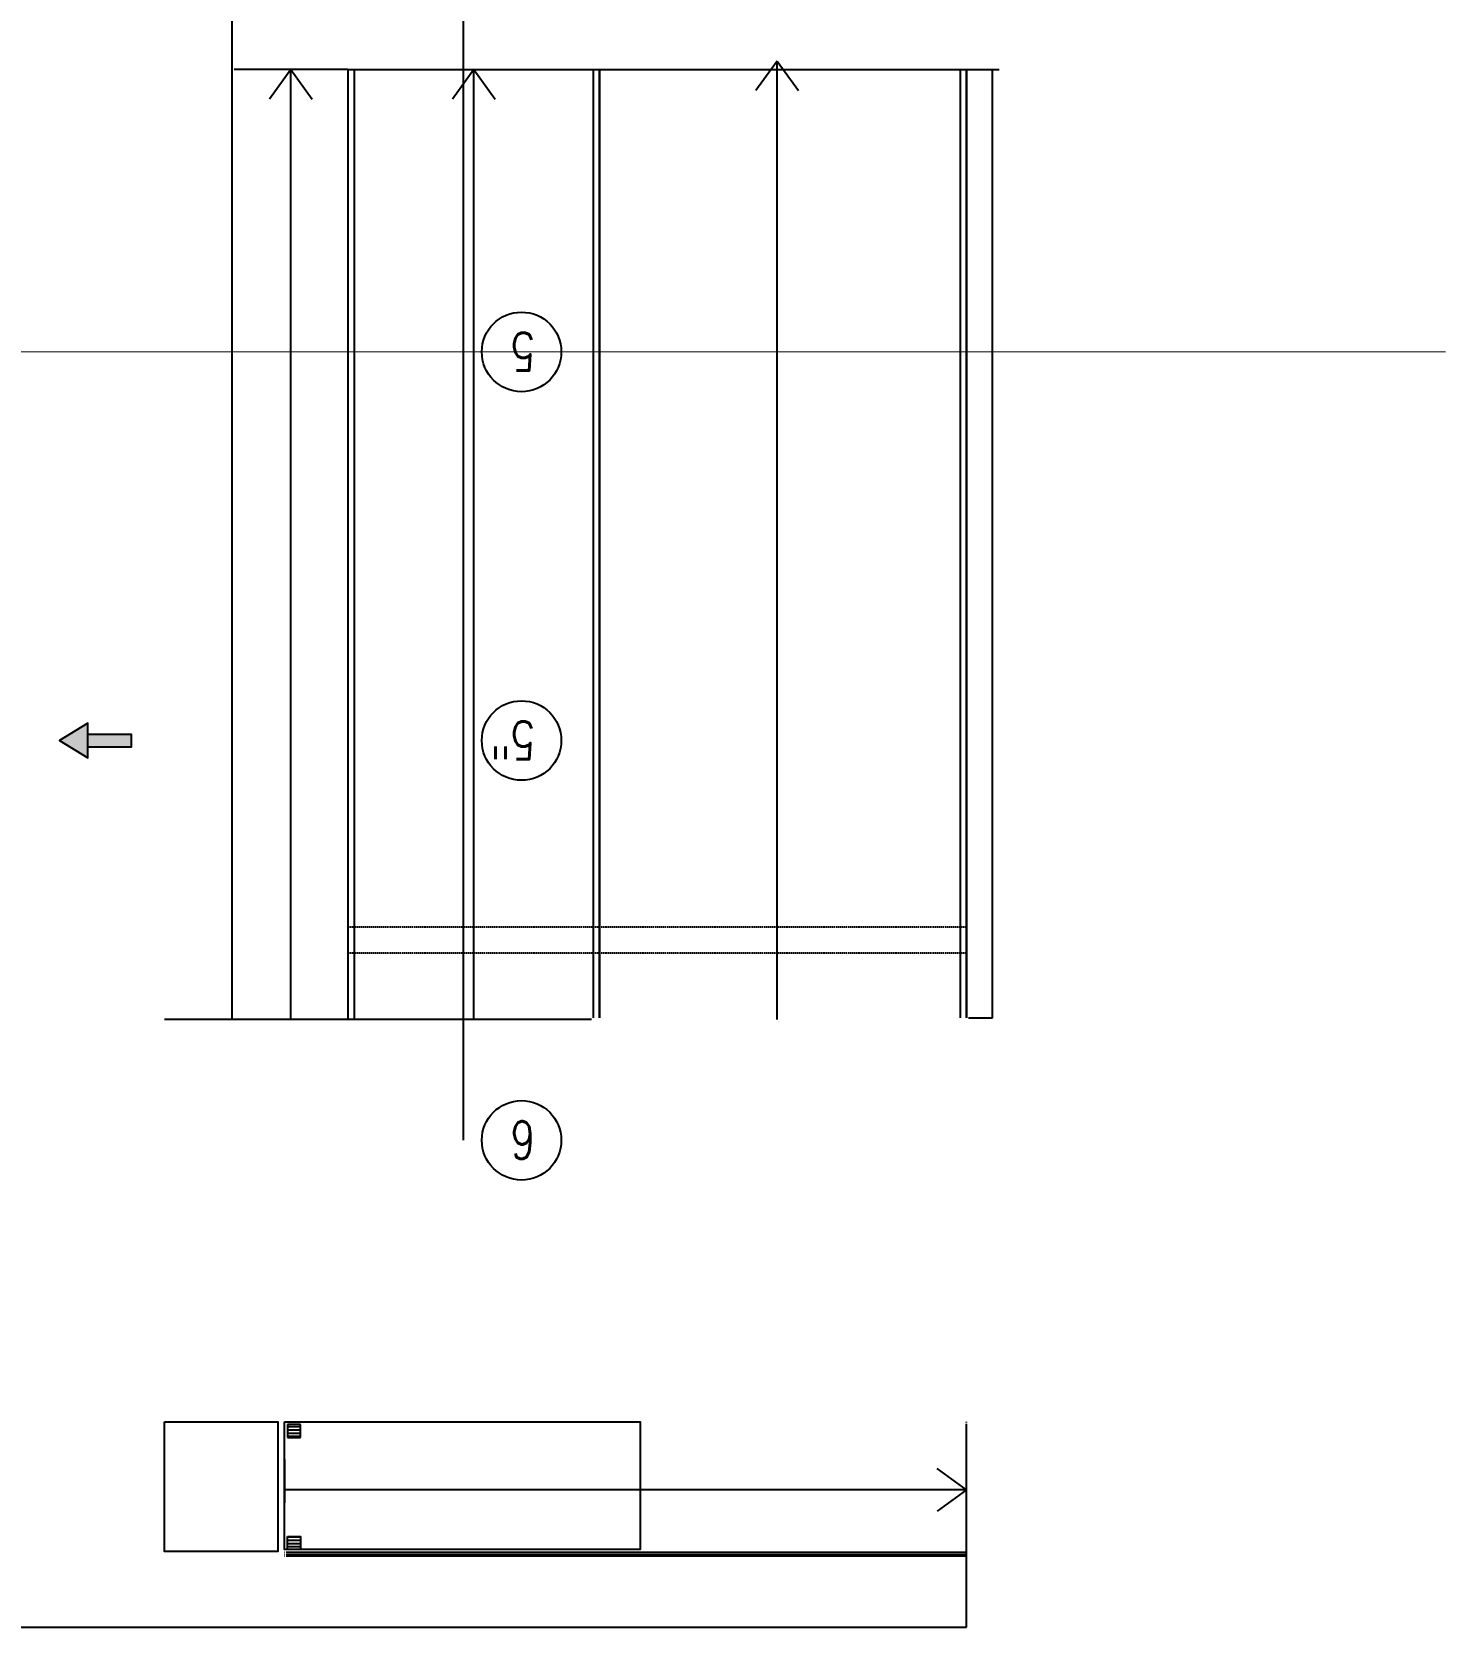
# Model space of a CAD drawing. Header units: millimetres. Extents: x 1478096 to 1808313, y 619971 to 762366.
# Drawn here: x 1644093 to 1676837, y 636296 to 673235 of the extents above; entities that cross this region are included whole.
import ezdxf

# ---------------------------------------------------------------- set-up
doc = ezdxf.new("R2010")
doc.units = ezdxf.units.MM
doc.header["$LTSCALE"] = 10
doc.linetypes.add('CENTERX2', pattern=[4, 2.5, -0.5, 0.5, -0.5])
doc.linetypes.add('HIDDEN2', pattern=[4.7625, 3.175, -1.5875])
for name, color, linetype in [('0_Estructura', 251, 'Continuous'), ('COSTAN-CAM-EJES', 251, 'CENTERX2'), ('DC-ARQ-0 TEXT color rojo', 7, 'Continuous'), ('DC-ARQ-VEREDAS Y URBAN', 9, 'Continuous')]:
    doc.layers.add(name, color=color, linetype=linetype)
doc.layers.add('DC-SUP- UTILES', color=2, linetype='Continuous', plot=False)
doc.styles.add('BB-GRILLA$0$romans', font='romans.shx', dxfattribs={"width": 0.8})
doc.styles.add('COTAS', font='ROMANS.shx', dxfattribs={"width": 0.7})
doc.dimstyles.new('250-COTAS', dxfattribs={"dimscale": 2.5, "dimtxt": 0.17, "dimasz": 0.1, "dimexe": 0.18, "dimexo": 0.0625, "dimgap": 0.06, "dimtad": 1, "dimzin": 4, "dimdsep": 46, "dimtxsty": 'COTAS', "dimblk1": 'COTA_N', "dimblk2": 'COTA_N', "dimsah": 1, "dimcen": 0.09, "dimclrd": 8, "dimclre": 8, "dimclrt": 256, "dimadec": 0, "dimazin": 0, "dimtfac": 1, "dimtix": 1, "dimtmove": 2, "dimatfit": 3, "dimldrblk": 'COTA_N', "dimfxl": 0.18, "dimtolj": 1, "dimtzin": 0, "dimlwd": -1, "dimarcsym": 0})

# ---------------------------------------------------------------- blocks, each defined once
blk = doc.blocks.new('COTA_N')
for p in [(-1, 0), (0, 0)]:
    blk.add_line(p, (0, 0))
at = {"const_width": 0.065}
blk.add_lwpolyline([(0, 0), (0, 0), (0, 0), (0, 0), (0, 0)], dxfattribs=at)
blk = doc.blocks.new('*D117')
at = {"layer": '0_Estructura', "color": 8, "lineweight": -2, "transparency": 16777216}
for p, q in [((1654077, 674825), (1654076, 674825)), ((1654077, 665824), (1654076, 665824))]:
    blk.add_line(p, q, dxfattribs=at)
at = {"layer": '0_Estructura', "color": 8, "transparency": 16777216}
blk.add_line((1654077, 674825), (1654077, 665824), dxfattribs=at)
at = {"layer": 'Defpoints', "color": 0, "transparency": 16777216}
for p in [(1654077, 674825), (1654077, 665824), (1654077, 665824)]:
    blk.add_point(p, dxfattribs=at)
at = {"layer": '0_Estructura', "color": 8, "transparency": 16777216, "xscale": 0.25, "yscale": 0.25, "zscale": 0.25}
for p, rotation in [((1654077, 674825), 90), ((1654077, 665824), 270)]:
    blk.add_blockref('COTA_N', p, dxfattribs=dict(at, rotation=rotation))
at = {"layer": '0_Estructura', "transparency": 16777216, "insert": (1654076, 670325), "char_height": 0.425, "attachment_point": 5, "rotation": 90, "style": 'COTAS'}
blk.add_mtext('\\A1;9001.16', dxfattribs=at)
blk = doc.blocks.new('*D118')
at = {"layer": '0_Estructura', "color": 8, "lineweight": -2, "transparency": 16777216}
for p, q in [((1654077, 665824), (1654076, 665824)), ((1654077, 656824), (1654076, 656824))]:
    blk.add_line(p, q, dxfattribs=at)
at = {"layer": '0_Estructura', "color": 8, "transparency": 16777216}
blk.add_line((1654077, 665824), (1654077, 656824), dxfattribs=at)
at = {"layer": 'Defpoints', "color": 0, "transparency": 16777216}
for p in [(1654077, 665824), (1654077, 656824), (1654077, 656824)]:
    blk.add_point(p, dxfattribs=at)
at = {"layer": '0_Estructura', "color": 8, "transparency": 16777216, "xscale": 0.25, "yscale": 0.25, "zscale": 0.25}
for p, rotation in [((1654077, 665824), 90), ((1654077, 656824), 270)]:
    blk.add_blockref('COTA_N', p, dxfattribs=dict(at, rotation=rotation))
at = {"layer": '0_Estructura', "transparency": 16777216, "insert": (1654076, 661324), "char_height": 0.425, "attachment_point": 5, "rotation": 90, "style": 'COTAS'}
blk.add_mtext('\\A1;9000.06', dxfattribs=at)
blk = doc.blocks.new('*D119')
at = {"layer": '0_Estructura', "color": 8, "lineweight": -2, "transparency": 16777216}
for p, q in [((1654077, 656824), (1654076, 656824)), ((1654077, 647568), (1654076, 647568))]:
    blk.add_line(p, q, dxfattribs=at)
at = {"layer": '0_Estructura', "color": 8, "transparency": 16777216}
blk.add_line((1654077, 656824), (1654077, 647568), dxfattribs=at)
at = {"layer": 'Defpoints', "color": 0, "transparency": 16777216}
for p in [(1654077, 656824), (1654077, 647568), (1654077, 647568)]:
    blk.add_point(p, dxfattribs=at)
at = {"layer": '0_Estructura', "color": 8, "transparency": 16777216, "xscale": 0.25, "yscale": 0.25, "zscale": 0.25}
for p, rotation in [((1654077, 656824), 90), ((1654077, 647568), 270)]:
    blk.add_blockref('COTA_N', p, dxfattribs=dict(at, rotation=rotation))
at = {"layer": '0_Estructura', "transparency": 16777216, "insert": (1654076, 652196), "char_height": 0.425, "attachment_point": 5, "rotation": 90, "style": 'COTAS'}
blk.add_mtext('\\A1;9255.96', dxfattribs=at)

msp = doc.modelspace()

# ---------------------------------------------------------------- hatches: boundary and pattern name
at = {"layer": 'DC-ARQ-0 TEXT color rojo'}
h = msp.add_hatch(color=256, dxfattribs=at)
h.dxf.hatch_style = 1
h.paths.add_polyline_path([(1645387.457, 656974.127), (1646387.457, 656974.127), (1646387.457, 656674.127), (1645387.457, 656674.127)])
h.paths.add_polyline_path([(1645387.457, 656824.127), (1645387.457, 657224.127), (1644732.257, 656824.128), (1645387.457, 656424.128)])

# ---------------------------------------------------------------- linework, layer by layer
at = {"layer": '0_Estructura'}
for centre in [(1655430.92, 665824.185), (1655430.92, 656824.128), (1655430.92, 647568.17)]:
    msp.add_circle(centre, 920.377, dxfattribs=at)
at = {"layer": 'COSTAN-CAM-EJES', "const_width": 25}
msp.add_lwpolyline([(1478108.728, 665824.186), (1676824.92, 665824.186)], dxfattribs=at)
at = {"layer": 'DC-ARQ-0 TEXT color rojo'}
for points in [[(1645387.457, 656824.127), (1645387.457, 657224.127), (1644732.257, 656824.128), (1644732.257, 656824.128), (1645387.457, 656424.128)], [(1645387.457, 656974.127), (1646387.457, 656974.127), (1646387.457, 656674.127), (1645387.457, 656674.127)]]:
    msp.add_lwpolyline(points, close=True, dxfattribs=at)
at = {"layer": 'DC-ARQ-VEREDAS Y URBAN'}
for p, q in [((1648724.83, 694796.116), (1648724.83, 650363.797)), ((1651408.512, 672363.842), (1648775.117, 672363.842)), ((1650091.814, 672363.842), (1649597.733, 671679.652)), ((1650091.814, 650363.854), (1650091.814, 672363.842)), ((1650091.814, 672363.842), (1650585.896, 671679.652)), ((1651408.512, 672363.842), (1666485.391, 672363.842)), ((1651408.512, 672363.842), (1651408.512, 650363.801)), ((1651558.486, 672363.842), (1651558.486, 650363.801)), ((1654322.077, 672363.842), (1653827.996, 671679.652)), ((1654322.077, 650363.854), (1654322.077, 672363.842)), ((1654322.077, 672363.842), (1654816.159, 671679.652)), ((1657085.669, 672363.842), (1657085.669, 650403.803)), ((1657235.643, 672363.842), (1657235.643, 650403.805)), ((1657235.684, 650403.805), (1657235.684, 672363.842)), ((1661348.769, 672558.922), (1660854.688, 671874.731)), ((1661348.769, 650363.854), (1661348.769, 672558.922)), ((1661348.769, 672558.922), (1661842.85, 671874.731)), ((1665585.711, 672333.72), (1665585.711, 650403.55)), ((1665735.685, 672333.72), (1665735.685, 650403.551)), ((1665735.727, 650403.551), (1665735.727, 672363.589)), ((1666335.407, 650403.913), (1666335.407, 672363.842)), ((1657052.525, 650363.801), (1647165.117, 650363.801)), ((1665775.685, 650403.913), (1666335.407, 650403.913)), ((1650012.118, 640985.928), (1650012.118, 640685.928)), ((1650312.118, 640985.928), (1650012.118, 640985.928)), ((1650312.118, 640931.217), (1650012.118, 640931.217)), ((1650312.118, 640685.928), (1650312.118, 640985.928)), ((1665735.406, 641036.058), (1665735.406, 641046.058)), ((1665735.406, 637936.072), (1665735.406, 641006.058)), ((1650312.118, 640856.217), (1650012.118, 640856.217)), ((1650312.118, 640781.217), (1650012.118, 640781.217)), ((1650312.118, 640706.217), (1650012.118, 640706.217)), ((1650012.118, 640685.928), (1650312.118, 640685.928)), ((1649938.1, 640175.855), (1649938.082, 639175.879)), ((1665735.406, 639471.065), (1665051.216, 639965.147)), ((1665735.406, 639471.065), (1649938.1, 639471.065)), ((1665735.406, 639471.065), (1665051.216, 638976.984)), ((1650012.118, 638396.093), (1650312.118, 638396.093)), ((1650312.118, 638375.804), (1650012.118, 638375.804)), ((1650312.118, 638396.093), (1650312.118, 638096.093)), ((1649948.082, 638026.093), (1649938.082, 638026.093)), ((1649948.082, 637966.093), (1649938.082, 637966.093)), ((1665735.406, 638026.093), (1649978.082, 638026.093)), ((1665735.406, 637966.093), (1649978.082, 637966.093)), ((1650312.118, 638300.804), (1650012.118, 638300.804)), ((1650312.118, 638225.804), (1650012.118, 638225.804)), ((1650312.118, 638150.804), (1650012.118, 638150.804)), ((1649948.082, 637936.072), (1649938.082, 637936.072)), ((1665735.406, 637936.072), (1649978.082, 637936.072)), ((1665735.129, 636295.551), (1665735.406, 637936.072)), ((1529418.054, 636295.814), (1665735.129, 636295.551))]:
    msp.add_line(p, q, dxfattribs=at)
at = {"layer": 'DC-ARQ-VEREDAS Y URBAN', "linetype": 'HIDDEN2'}
for p, q in [((1665735.685, 652503.912), (1651408.512, 652503.912)), ((1665735.685, 651903.912), (1651408.512, 651903.912))]:
    msp.add_line(p, q, dxfattribs=at)
at = {"layer": 'DC-ARQ-VEREDAS Y URBAN'}
msp.add_lwpolyline([(1650012.118, 638396.093), (1650312.118, 638396.093), (1650312.118, 638096.093), (1650012.118, 638096.093)], close=True, dxfattribs=at)
at = {"layer": 'DC-SUP- UTILES'}
for points in [[(1647165.117, 641046.058), (1649788.082, 641046.058), (1649788.082, 638046.093), (1647165.117, 638046.093)], [(1649938.08, 641046.058), (1658174.311, 641046.058), (1658174.311, 638096.093), (1649938.08, 638096.093)]]:
    msp.add_lwpolyline(points, close=True, dxfattribs=at)

# ---------------------------------------------------------------- texts
at = {"layer": '0_Estructura', "style": 'BB-GRILLA$0$romans', "width": 0.77}
for s, p in [('5', (1655748.471, 666267.046, 0.035)), ('5"', (1655748.471, 657266.988, 0.035)), ('6', (1655748.472, 648011.031, 0.035))]:
    msp.add_text(s, height=875, rotation=180, dxfattribs=at).set_placement(p)

# ---------------------------------------------------------------- dimensions: what is measured, and where the dimension line sits
at = {"layer": '0_Estructura'}
for base, p1, p2, picture, middle in [((1654076.683, 665824.185, 0.035), (1654076.683, 674825.343, 0.035), (1654076.683, 665824.185, 0.035), '*D117', (1654076.321, 670324.764, 0.035)), ((1654076.683, 656824.128, 0.035), (1654076.683, 665824.185, 0.035), (1654076.683, 656824.128, 0.035), '*D118', (1654076.321, 661324.157, 0.035)), ((1654076.683, 647568.17, 0.035), (1654076.683, 656824.128, 0.035), (1654076.683, 647568.17, 0.035), '*D119', (1654076.321, 652196.149, 0.035))]:
    dim = msp.add_linear_dim(base=base, p1=p1, p2=p2, angle=270, dimstyle='250-COTAS', dxfattribs=at)
    dim.commit()
    dim.dimension.update_dxf_attribs({"geometry": picture, "text_midpoint": middle})

doc.saveas('drawing.dxf')
